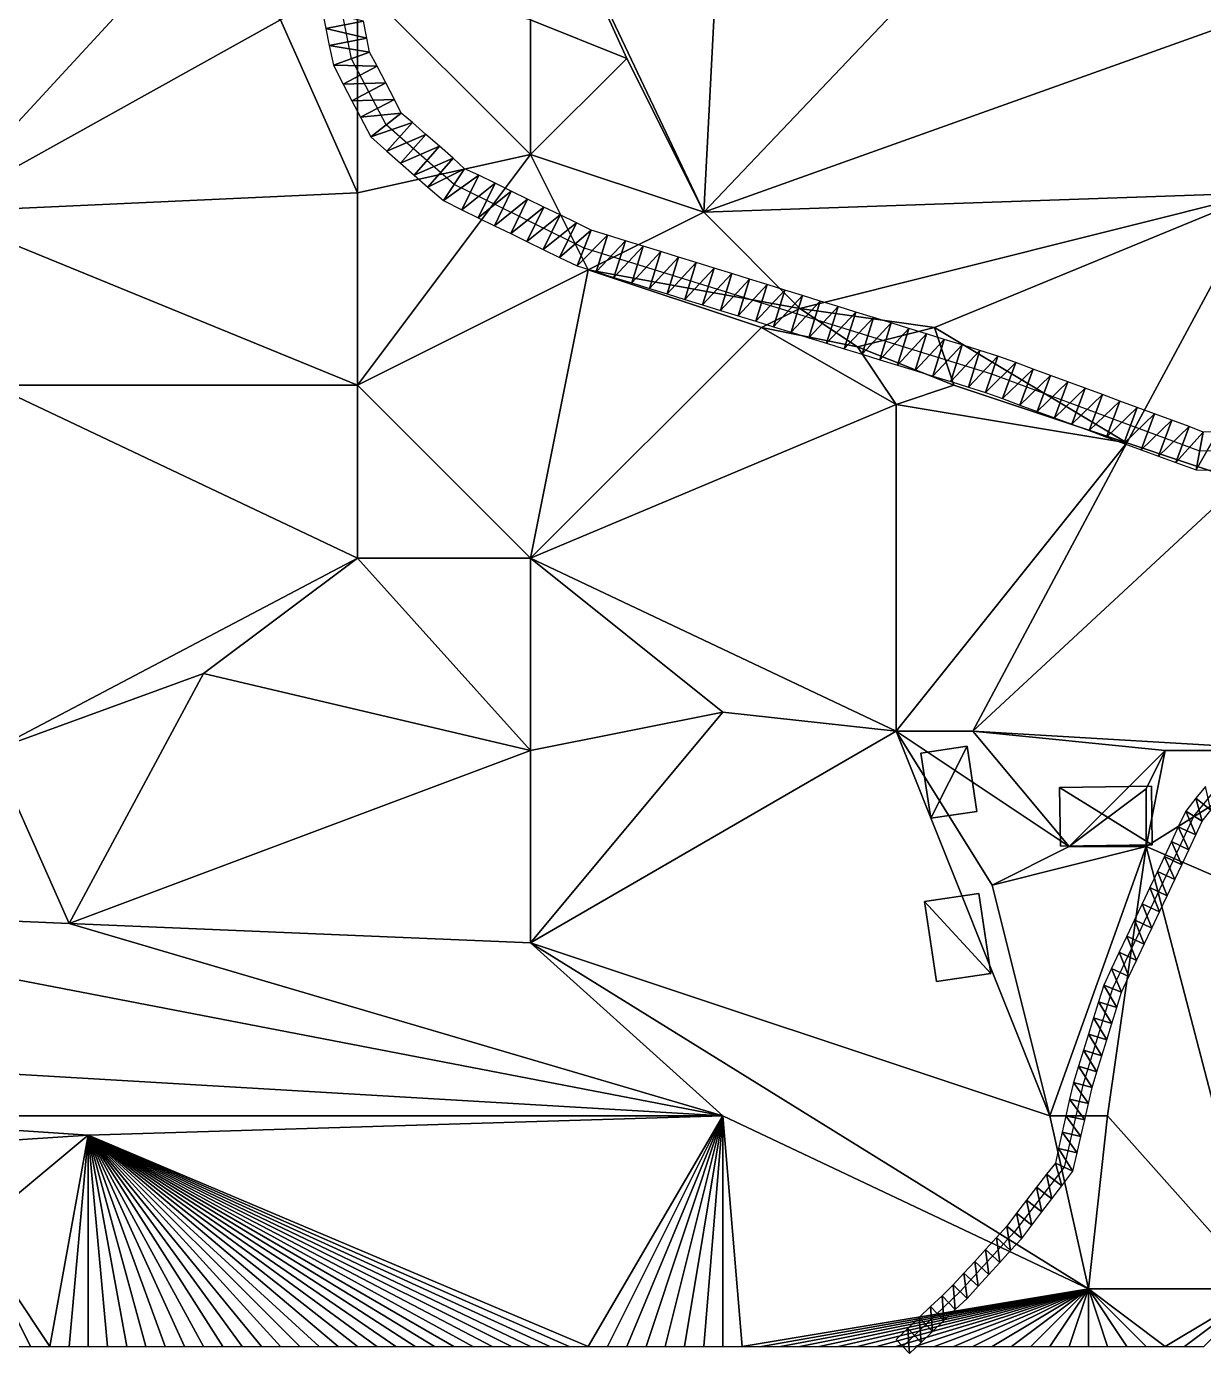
# Model space of a CAD drawing. Header units: metres. Extents: x -1103 to 901, y -902 to 905.
# Drawn here: x 443.6 to 566, y -900.7 to -762.7 of the extents above; entities that cross this region are included whole.
import ezdxf

# ---------------------------------------------------------------- set-up
doc = ezdxf.new("R2010")
doc.units = ezdxf.units.M
for name, color, linetype in [('OSM_BUILDING_FOOTPRINTS', 7, 'CONTINUOUS'), ('OSM_BUILDING_ROOFS', 1, 'CONTINUOUS'), ('OSM_BUILDING_WALLS', 8, 'CONTINUOUS'), ('OSM_PATH_AXES', 30, 'CONTINUOUS'), ('OSM_PATH_SURFACE', 30, 'CONTINUOUS'), ('OSM_ROAD_AXES', 2, 'CONTINUOUS'), ('OSM_ROAD_SURFACE', 9, 'CONTINUOUS'), ('OSM_TERRAIN', 3, 'CONTINUOUS'), ('OSM_WATER_SURFACE', 5, 'CONTINUOUS')]:
    doc.layers.add(name, color=color, linetype=linetype)

msp = doc.modelspace()

# ---------------------------------------------------------------- linework, layer by layer
at = {"layer": 'OSM_BUILDING_FOOTPRINTS'}
for points in [[(536.59, -838.26, 11.79), (541.38, -837.54, 11.79), (542.41, -844.34, 11.79), (537.61, -845.05, 11.79), (536.59, -838.26, 11.79)], [(560.55, -841.69, 11.19), (560.65, -847.81, 11.19), (551.11, -847.96, 11.19), (551.01, -841.85, 11.19), (560.55, -841.69, 11.19)], [(538.21, -862.03, 12.04), (536.96, -853.72, 12.04), (542.61, -852.88, 12.04), (543.87, -861.18, 12.04), (538.21, -862.03, 12.04)]]:
    msp.add_polyline3d(points, close=True, dxfattribs=at)
at = {"layer": 'OSM_BUILDING_ROOFS'}
for points in [[(541.38, -837.54, 21.79), (536.59, -838.26, 21.79), (537.61, -845.05, 21.79)], [(541.38, -837.54, 21.79), (537.61, -845.05, 21.79), (542.41, -844.34, 21.79)], [(560.65, -847.81, 21.19), (560.55, -841.69, 21.19), (551.01, -841.85, 21.19)], [(560.65, -847.81, 21.19), (551.01, -841.85, 21.19), (551.11, -847.96, 21.19)], [(536.96, -853.72, 22.04), (543.87, -861.18, 22.04), (542.61, -852.88, 22.04)], [(536.96, -853.72, 22.04), (538.21, -862.03, 22.04), (543.87, -861.18, 22.04)]]:
    msp.add_3dface(points, dxfattribs=at)
at = {"layer": 'OSM_BUILDING_WALLS'}
for points in [[(541.38, -837.54, 11.79), (536.59, -838.26, 11.79), (536.59, -838.26, 21.79)], [(541.38, -837.54, 11.79), (536.59, -838.26, 21.79), (541.38, -837.54, 21.79)], [(542.41, -844.34, 11.79), (541.38, -837.54, 11.79), (541.38, -837.54, 21.79)], [(542.41, -844.34, 11.79), (541.38, -837.54, 21.79), (542.41, -844.34, 21.79)], [(536.59, -838.26, 11.79), (537.61, -845.05, 11.79), (537.61, -845.05, 21.79)], [(536.59, -838.26, 11.79), (537.61, -845.05, 21.79), (536.59, -838.26, 21.79)], [(560.55, -841.69, 11.19), (551.01, -841.85, 11.19), (551.01, -841.85, 21.19)], [(560.55, -841.69, 11.19), (551.01, -841.85, 21.19), (560.55, -841.69, 21.19)], [(551.01, -841.85, 11.19), (551.11, -847.96, 11.19), (551.11, -847.96, 21.19)], [(551.01, -841.85, 11.19), (551.11, -847.96, 21.19), (551.01, -841.85, 21.19)], [(560.65, -847.81, 11.19), (560.55, -841.69, 11.19), (560.55, -841.69, 21.19)], [(560.65, -847.81, 11.19), (560.55, -841.69, 21.19), (560.65, -847.81, 21.19)], [(537.61, -845.05, 11.79), (542.41, -844.34, 11.79), (542.41, -844.34, 21.79)], [(537.61, -845.05, 11.79), (542.41, -844.34, 21.79), (537.61, -845.05, 21.79)], [(551.11, -847.96, 11.19), (560.65, -847.81, 11.19), (560.65, -847.81, 21.19)], [(551.11, -847.96, 11.19), (560.65, -847.81, 21.19), (551.11, -847.96, 21.19)], [(542.61, -852.88, 12.04), (536.96, -853.72, 12.04), (536.96, -853.72, 22.04)], [(542.61, -852.88, 12.04), (536.96, -853.72, 22.04), (542.61, -852.88, 22.04)], [(543.87, -861.18, 12.04), (542.61, -852.88, 12.04), (542.61, -852.88, 22.04)], [(543.87, -861.18, 12.04), (542.61, -852.88, 22.04), (543.87, -861.18, 22.04)], [(536.96, -853.72, 12.04), (538.21, -862.03, 12.04), (538.21, -862.03, 22.04)], [(536.96, -853.72, 12.04), (538.21, -862.03, 22.04), (536.96, -853.72, 22.04)], [(538.21, -862.03, 12.04), (543.87, -861.18, 12.04), (543.87, -861.18, 22.04)], [(538.21, -862.03, 12.04), (543.87, -861.18, 22.04), (538.21, -862.03, 22.04)]]:
    msp.add_3dface(points, dxfattribs=at)
at = {"layer": 'OSM_PATH_AXES'}
msp.add_polyline3d([(632.51, -798.64, 10.89), (610.63, -823.02, 10.73), (599.37, -829.94, 10.81), (579.5, -834.95, 11.7), (572.68, -837.89, 12.07), (567.94, -841.13, 12.47), (564.98, -844.81, 12.81), (562.08, -851, 13.27), (556.52, -862.77, 14.09), (553.42, -872.8, 14.66), (551.48, -881.33, 14.88), (546.3, -888.11, 14.58), (540.66, -894.29, 14.27), (534.71, -900, 13.77)], dxfattribs=at)
at = {"layer": 'OSM_PATH_SURFACE'}
for points in [[(566.18, -841.73, 12.67), (565.19, -842.96, 12.78), (566.75, -844.21, 12.77)], [(565.19, -842.96, 12.78), (564.13, -844.29, 12.91), (565.83, -845.34, 12.88)], [(565.19, -842.96, 12.78), (565.83, -845.34, 12.88), (566.75, -844.21, 12.77)], [(564.13, -844.29, 12.91), (563.35, -845.93, 13.04), (565.16, -846.78, 12.98)], [(564.13, -844.29, 12.91), (565.16, -846.78, 12.98), (565.83, -845.34, 12.88)], [(563.35, -845.93, 13.04), (562.63, -847.48, 13.15), (564.44, -848.33, 13.1)], [(563.35, -845.93, 13.04), (564.44, -848.33, 13.1), (565.16, -846.78, 12.98)], [(562.63, -847.48, 13.15), (561.9, -849.03, 13.27), (563.71, -849.88, 13.21)], [(562.63, -847.48, 13.15), (563.71, -849.88, 13.21), (564.44, -848.33, 13.1)], [(561.9, -849.03, 13.27), (561.18, -850.58, 13.38), (562.99, -851.43, 13.32)], [(561.9, -849.03, 13.27), (562.99, -851.43, 13.32), (563.71, -849.88, 13.21)], [(561.18, -850.58, 13.38), (560.38, -852.26, 13.5), (562.19, -853.11, 13.44)], [(561.18, -850.58, 13.38), (562.19, -853.11, 13.44), (562.99, -851.43, 13.32)], [(560.38, -852.26, 13.5), (559.59, -853.94, 13.63), (561.4, -854.79, 13.57)], [(560.38, -852.26, 13.5), (561.4, -854.79, 13.57), (562.19, -853.11, 13.44)], [(559.59, -853.94, 13.63), (558.8, -855.62, 13.75), (560.61, -856.47, 13.7)], [(559.59, -853.94, 13.63), (560.61, -856.47, 13.7), (561.4, -854.79, 13.57)], [(558.8, -855.62, 13.75), (558, -857.3, 13.85), (559.81, -858.15, 13.82)], [(558.8, -855.62, 13.75), (559.81, -858.15, 13.82), (560.61, -856.47, 13.7)], [(558, -857.3, 13.85), (557.21, -858.98, 13.95), (559.02, -859.84, 13.95)], [(558, -857.3, 13.85), (559.02, -859.84, 13.95), (559.81, -858.15, 13.82)], [(557.21, -858.98, 13.95), (556.41, -860.66, 14.04), (558.22, -861.52, 14.08)], [(557.21, -858.98, 13.95), (558.22, -861.52, 14.08), (559.02, -859.84, 13.95)], [(556.41, -860.66, 14.04), (555.59, -862.41, 14.15), (557.46, -863.13, 14.18)], [(556.41, -860.66, 14.04), (557.46, -863.13, 14.18), (558.22, -861.52, 14.08)], [(555.59, -862.41, 14.15), (555.05, -864.15, 14.25), (556.96, -864.74, 14.28)], [(555.59, -862.41, 14.15), (556.96, -864.74, 14.28), (557.46, -863.13, 14.18)], [(555.05, -864.15, 14.25), (554.53, -865.82, 14.34), (556.44, -866.41, 14.37)], [(555.05, -864.15, 14.25), (556.44, -866.41, 14.37), (556.96, -864.74, 14.28)], [(554.53, -865.82, 14.34), (554.01, -867.49, 14.44), (555.93, -868.08, 14.47)], [(554.53, -865.82, 14.34), (555.93, -868.08, 14.47), (556.44, -866.41, 14.37)], [(554.01, -867.49, 14.44), (553.5, -869.16, 14.54), (555.41, -869.75, 14.56)], [(554.01, -867.49, 14.44), (555.41, -869.75, 14.56), (555.93, -868.08, 14.47)], [(553.5, -869.16, 14.54), (552.98, -870.83, 14.63), (554.89, -871.42, 14.66)], [(553.5, -869.16, 14.54), (554.89, -871.42, 14.66), (555.41, -869.75, 14.56)], [(552.98, -870.83, 14.63), (552.45, -872.54, 14.73), (554.38, -873.06, 14.76)], [(552.98, -870.83, 14.63), (554.38, -873.06, 14.76), (554.89, -871.42, 14.66)], [(552.45, -872.54, 14.73), (552.05, -874.28, 14.83), (554.01, -874.73, 14.85)], [(552.45, -872.54, 14.73), (554.01, -874.73, 14.85), (554.38, -873.06, 14.76)], [(552.05, -874.28, 14.83), (551.67, -875.99, 14.93), (553.62, -876.43, 14.93)], [(552.05, -874.28, 14.83), (553.62, -876.43, 14.93), (554.01, -874.73, 14.85)], [(551.67, -875.99, 14.93), (551.28, -877.7, 14.94), (553.23, -878.14, 14.94)], [(551.67, -875.99, 14.93), (553.23, -878.14, 14.94), (553.62, -876.43, 14.93)], [(551.28, -877.7, 14.94), (550.89, -879.4, 14.95), (552.85, -879.84, 14.95)], [(551.28, -877.7, 14.94), (552.85, -879.84, 14.95), (553.23, -878.14, 14.94)], [(550.89, -879.4, 14.95), (550.58, -880.91, 14.93), (552.39, -881.75, 14.96)], [(550.89, -879.4, 14.95), (552.39, -881.75, 14.96), (552.85, -879.84, 14.95)], [(550.58, -880.91, 14.93), (549.65, -882.08, 14.88), (551.24, -883.29, 14.95)], [(550.58, -880.91, 14.93), (551.24, -883.29, 14.95), (552.39, -881.75, 14.96)], [(548.62, -883.43, 14.81), (547.58, -884.79, 14.75), (549.17, -886, 14.82)], [(549.65, -882.08, 14.88), (548.62, -883.43, 14.81), (550.2, -884.65, 14.89)], [(548.62, -883.43, 14.81), (549.17, -886, 14.82), (550.2, -884.65, 14.89)], [(549.65, -882.08, 14.88), (550.2, -884.65, 14.89), (551.24, -883.29, 14.95)], [(547.58, -884.79, 14.75), (546.54, -886.14, 14.69), (548.13, -887.36, 14.76)], [(547.58, -884.79, 14.75), (548.13, -887.36, 14.76), (549.17, -886, 14.82)], [(546.54, -886.14, 14.69), (545.53, -887.47, 14.63), (547.07, -888.75, 14.7)], [(546.54, -886.14, 14.69), (547.07, -888.75, 14.7), (548.13, -887.36, 14.76)], [(545.53, -887.47, 14.63), (544.43, -888.67, 14.56), (545.91, -890.02, 14.62)], [(545.53, -887.47, 14.63), (545.91, -890.02, 14.62), (547.07, -888.75, 14.7)], [(544.43, -888.67, 14.56), (543.3, -889.9, 14.49), (544.78, -891.25, 14.56)], [(544.43, -888.67, 14.56), (544.78, -891.25, 14.56), (545.91, -890.02, 14.62)], [(543.3, -889.9, 14.49), (542.18, -891.14, 14.43), (543.65, -892.49, 14.5)], [(543.3, -889.9, 14.49), (543.65, -892.49, 14.5), (544.78, -891.25, 14.56)], [(542.18, -891.14, 14.43), (541.05, -892.38, 14.37), (542.53, -893.73, 14.44)], [(542.18, -891.14, 14.43), (542.53, -893.73, 14.44), (543.65, -892.49, 14.5)], [(541.05, -892.38, 14.37), (539.95, -893.59, 14.31), (541.38, -894.99, 14.38)], [(541.05, -892.38, 14.37), (541.38, -894.99, 14.38), (542.53, -893.73, 14.44)], [(539.95, -893.59, 14.31), (538.78, -894.71, 14.25), (540.16, -896.15, 14.32)], [(539.95, -893.59, 14.31), (540.16, -896.15, 14.32), (541.38, -894.99, 14.38)], [(537.59, -895.85, 14.19), (536.4, -896.99, 14.12), (537.78, -898.44, 14.07)], [(538.78, -894.71, 14.25), (537.59, -895.85, 14.19), (538.98, -897.29, 14.17)], [(537.59, -895.85, 14.19), (537.78, -898.44, 14.07), (538.98, -897.29, 14.17)], [(538.78, -894.71, 14.25), (538.98, -897.29, 14.17), (540.16, -896.15, 14.32)], [(536.4, -896.99, 14.12), (535.21, -898.14, 13.96), (536.6, -899.58, 13.95)], [(536.4, -896.99, 14.12), (536.6, -899.58, 13.95), (537.78, -898.44, 14.07)], [(535.21, -898.14, 13.96), (534.02, -899.28, 13.85), (535.41, -900.72, 13.99)], [(535.21, -898.14, 13.96), (535.41, -900.72, 13.99), (536.6, -899.58, 13.95)]]:
    msp.add_3dface(points, dxfattribs=at)
at = {"layer": 'OSM_ROAD_AXES'}
msp.add_polyline3d([(728.44, -833.5, 12.44), (679.72, -814.78, 10.95), (632.51, -798.64, 10.89), (627.64, -797.58, 11.12), (618.84, -795.11, 11.6), (609.7, -795.2, 11.84), (600.95, -797.86, 11.87), (582.49, -806.82, 11.93), (565.58, -806.85, 12.09), (543.96, -798.85, 11.9), (501.58, -785.73, 8.62), (488.04, -779.13, 8.05), (480.97, -772.91, 8.27), (477.37, -766.03, 8.59), (474.92, -753.72, 8.82), (473.99, -738.07, 8.44), (473.37, -731.42, 8.89), (471.59, -726.41, 9.36), (466.38, -722.63, 10.07), (457.81, -719.05, 11.09), (444.91, -717.43, 11.87), (424.71, -716.44, 11.98)], dxfattribs=at)
at = {"layer": 'OSM_ROAD_SURFACE'}
for points in [[(478.63, -762.12, 8.73), (474.36, -761.14, 9.03), (474.71, -762.9, 8.94)], [(478.98, -763.88, 8.66), (478.63, -762.12, 8.73), (474.71, -762.9, 8.94)], [(478.98, -763.88, 8.66), (474.71, -762.9, 8.94), (475.06, -764.66, 8.85)], [(479.25, -765.35, 8.61), (478.98, -763.88, 8.66), (475.06, -764.66, 8.85)], [(479.25, -765.35, 8.61), (475.06, -764.66, 8.85), (475.49, -766.7, 8.75)], [(480.04, -766.82, 8.55), (479.25, -765.35, 8.61), (475.49, -766.7, 8.75)], [(480.04, -766.82, 8.55), (475.49, -766.7, 8.75), (476.5, -768.67, 8.6)], [(480.94, -768.54, 8.48), (480.04, -766.82, 8.55), (476.5, -768.67, 8.6)], [(480.94, -768.54, 8.48), (476.5, -768.67, 8.6), (477.4, -770.4, 8.48)], [(481.85, -770.27, 8.41), (480.94, -768.54, 8.48), (477.4, -770.4, 8.48)], [(481.85, -770.27, 8.41), (477.4, -770.4, 8.48), (478.3, -772.12, 8.37)], [(482.55, -771.68, 8.36), (481.85, -770.27, 8.41), (478.3, -772.12, 8.37)], [(482.55, -771.68, 8.36), (478.3, -772.12, 8.37), (479.4, -774.15, 8.29)], [(483.71, -772.66, 8.31), (482.55, -771.68, 8.36), (479.4, -774.15, 8.29)], [(483.71, -772.66, 8.31), (479.4, -774.15, 8.29), (481.06, -775.66, 8.22)], [(485.12, -773.9, 8.26), (483.71, -772.66, 8.31), (481.06, -775.66, 8.22)], [(485.12, -773.9, 8.26), (481.06, -775.66, 8.22), (482.48, -776.9, 8.17)], [(486.53, -775.14, 8.2), (485.12, -773.9, 8.26), (482.48, -776.9, 8.17)], [(486.53, -775.14, 8.2), (482.48, -776.9, 8.17), (483.89, -778.15, 8.11)], [(487.94, -776.39, 8.14), (486.53, -775.14, 8.2), (483.89, -778.15, 8.11)], [(487.94, -776.39, 8.14), (483.89, -778.15, 8.11), (485.3, -779.39, 8.1)], [(489.14, -777.47, 8.1), (487.94, -776.39, 8.14), (485.3, -779.39, 8.1)], [(489.14, -777.47, 8.1), (485.3, -779.39, 8.1), (486.93, -780.79, 8.11)], [(490.61, -778.16, 8.1), (489.14, -777.47, 8.1), (486.93, -780.79, 8.11)], [(490.61, -778.16, 8.1), (486.93, -780.79, 8.11), (488.85, -781.75, 8.12)], [(492.3, -778.98, 8.11), (490.61, -778.16, 8.1), (488.85, -781.75, 8.12)], [(492.3, -778.98, 8.11), (488.85, -781.75, 8.12), (490.55, -782.58, 8.13)], [(493.99, -779.81, 8.15), (492.3, -778.98, 8.11), (490.55, -782.58, 8.13)], [(493.99, -779.81, 8.15), (490.55, -782.58, 8.13), (492.24, -783.4, 8.2)], [(495.68, -780.63, 8.25), (493.99, -779.81, 8.15), (492.24, -783.4, 8.2)], [(495.68, -780.63, 8.25), (492.24, -783.4, 8.2), (493.93, -784.23, 8.3)], [(497.38, -781.46, 8.35), (495.68, -780.63, 8.25), (493.93, -784.23, 8.3)], [(497.38, -781.46, 8.35), (493.93, -784.23, 8.3), (495.62, -785.05, 8.4)], [(499.07, -782.28, 8.44), (497.38, -781.46, 8.35), (495.62, -785.05, 8.4)], [(499.07, -782.28, 8.44), (495.62, -785.05, 8.4), (497.32, -785.88, 8.5)], [(500.76, -783.11, 8.55), (499.07, -782.28, 8.44), (497.32, -785.88, 8.5)], [(500.76, -783.11, 8.55), (497.32, -785.88, 8.5), (499.01, -786.71, 8.6)], [(502.31, -783.87, 8.65), (500.76, -783.11, 8.55), (499.01, -786.71, 8.6)], [(502.31, -783.87, 8.65), (499.01, -786.71, 8.6), (500.84, -787.59, 8.7)], [(504.01, -784.39, 8.75), (502.31, -783.87, 8.65), (500.84, -787.59, 8.7)], [(504.01, -784.39, 8.75), (500.84, -787.59, 8.7), (502.83, -788.21, 8.84)], [(505.85, -784.96, 8.86), (504.01, -784.39, 8.75), (502.83, -788.21, 8.84)], [(505.85, -784.96, 8.86), (502.83, -788.21, 8.84), (504.67, -788.78, 8.99)], [(507.7, -785.53, 8.98), (505.85, -784.96, 8.86), (504.67, -788.78, 8.99)], [(507.7, -785.53, 8.98), (504.67, -788.78, 8.99), (506.51, -789.35, 9.15)], [(509.54, -786.1, 9.17), (507.7, -785.53, 8.98), (506.51, -789.35, 9.15)], [(509.54, -786.1, 9.17), (506.51, -789.35, 9.15), (508.36, -789.92, 9.3)], [(511.38, -786.67, 9.36), (509.54, -786.1, 9.17), (508.36, -789.92, 9.3)], [(511.38, -786.67, 9.36), (508.36, -789.92, 9.3), (510.2, -790.5, 9.46)], [(513.22, -787.24, 9.55), (511.38, -786.67, 9.36), (510.2, -790.5, 9.46)], [(513.22, -787.24, 9.55), (510.2, -790.5, 9.46), (512.04, -791.07, 9.61)], [(515.07, -787.81, 9.74), (513.22, -787.24, 9.55), (512.04, -791.07, 9.61)], [(515.07, -787.81, 9.74), (512.04, -791.07, 9.61), (513.88, -791.63, 9.77)], [(516.91, -788.38, 9.93), (515.07, -787.81, 9.74), (513.88, -791.63, 9.77)], [(516.91, -788.38, 9.93), (513.88, -791.63, 9.77), (515.73, -792.21, 9.92)], [(518.75, -788.96, 10.11), (516.91, -788.38, 9.93), (515.73, -792.21, 9.92)], [(518.75, -788.96, 10.11), (515.73, -792.21, 9.92), (517.57, -792.78, 10.08)], [(520.59, -789.52, 10.3), (518.75, -788.96, 10.11), (517.57, -792.78, 10.08)], [(520.59, -789.52, 10.3), (517.57, -792.78, 10.08), (519.41, -793.35, 10.23)], [(522.44, -790.1, 10.48), (520.59, -789.52, 10.3), (519.41, -793.35, 10.23)], [(522.44, -790.1, 10.48), (519.41, -793.35, 10.23), (521.25, -793.92, 10.4)], [(524.28, -790.67, 10.64), (522.44, -790.1, 10.48), (521.25, -793.92, 10.4)], [(524.28, -790.67, 10.64), (521.25, -793.92, 10.4), (523.1, -794.49, 10.6)], [(526.12, -791.24, 10.8), (524.28, -790.67, 10.64), (523.1, -794.49, 10.6)], [(526.12, -791.24, 10.8), (523.1, -794.49, 10.6), (524.94, -795.06, 10.81)], [(527.97, -791.81, 10.96), (526.12, -791.24, 10.8), (524.94, -795.06, 10.81)], [(527.97, -791.81, 10.96), (524.94, -795.06, 10.81), (526.78, -795.63, 11.03)], [(529.81, -792.38, 11.13), (527.97, -791.81, 10.96), (526.78, -795.63, 11.03)], [(529.81, -792.38, 11.13), (526.78, -795.63, 11.03), (528.62, -796.2, 11.25)], [(531.65, -792.95, 11.29), (529.81, -792.38, 11.13), (528.62, -796.2, 11.25)], [(531.65, -792.95, 11.29), (528.62, -796.2, 11.25), (530.47, -796.77, 11.47)], [(533.49, -793.52, 11.45), (531.65, -792.95, 11.29), (530.47, -796.77, 11.47)], [(533.49, -793.52, 11.45), (530.47, -796.77, 11.47), (532.31, -797.34, 11.56)], [(535.34, -794.09, 11.6), (533.49, -793.52, 11.45), (532.31, -797.34, 11.56)], [(535.34, -794.09, 11.6), (532.31, -797.34, 11.56), (534.15, -797.91, 11.65)], [(537.18, -794.66, 11.72), (535.34, -794.09, 11.6), (534.15, -797.91, 11.65)], [(537.18, -794.66, 11.72), (534.15, -797.91, 11.65), (536, -798.48, 11.74)], [(539.02, -795.23, 11.8), (537.18, -794.66, 11.72), (536, -798.48, 11.74)], [(539.02, -795.23, 11.8), (536, -798.48, 11.74), (537.84, -799.05, 11.84)], [(540.86, -795.8, 11.83), (539.02, -795.23, 11.8), (537.84, -799.05, 11.84)], [(540.86, -795.8, 11.83), (537.84, -799.05, 11.84), (539.68, -799.62, 11.95)], [(542.71, -796.37, 11.86), (540.86, -795.8, 11.83), (539.68, -799.62, 11.95)], [(542.71, -796.37, 11.86), (539.68, -799.62, 11.95), (541.52, -800.19, 11.98)], [(544.6, -796.96, 11.9), (542.71, -796.37, 11.86), (541.52, -800.19, 11.98)], [(544.6, -796.96, 11.9), (541.52, -800.19, 11.98), (543.31, -800.74, 12.01)], [(546.45, -797.64, 11.94), (544.6, -796.96, 11.9), (543.31, -800.74, 12.01)], [(546.45, -797.64, 11.94), (543.31, -800.74, 12.01), (545.06, -801.39, 12.04)], [(548.25, -798.31, 11.97), (546.45, -797.64, 11.94), (545.06, -801.39, 12.04)], [(548.25, -798.31, 11.97), (545.06, -801.39, 12.04), (546.87, -802.06, 12.07)], [(550.05, -798.97, 12.01), (548.25, -798.31, 11.97), (546.87, -802.06, 12.07)], [(550.05, -798.97, 12.01), (546.87, -802.06, 12.07), (548.67, -802.72, 12.1)], [(551.86, -799.64, 12.05), (550.05, -798.97, 12.01), (548.67, -802.72, 12.1)], [(551.86, -799.64, 12.05), (548.67, -802.72, 12.1), (550.47, -803.39, 12.13)], [(553.66, -800.3, 12.09), (551.86, -799.64, 12.05), (550.47, -803.39, 12.13)], [(553.66, -800.3, 12.09), (550.47, -803.39, 12.13), (552.27, -804.06, 12.16)], [(555.46, -800.97, 12.12), (553.66, -800.3, 12.09), (552.27, -804.06, 12.16)], [(555.46, -800.97, 12.12), (552.27, -804.06, 12.16), (554.07, -804.72, 12.19)], [(557.26, -801.64, 12.16), (555.46, -800.97, 12.12), (554.07, -804.72, 12.19)], [(557.26, -801.64, 12.16), (554.07, -804.72, 12.19), (555.88, -805.39, 12.22)], [(559.06, -802.3, 12.19), (557.26, -801.64, 12.16), (555.88, -805.39, 12.22)], [(559.06, -802.3, 12.19), (555.88, -805.39, 12.22), (557.68, -806.06, 12.25)], [(560.87, -802.97, 12.2), (559.06, -802.3, 12.19), (557.68, -806.06, 12.25)], [(560.87, -802.97, 12.2), (557.68, -806.06, 12.25), (559.48, -806.72, 12.23)], [(562.67, -803.64, 12.17), (560.87, -802.97, 12.2), (559.48, -806.72, 12.23)], [(562.67, -803.64, 12.17), (559.48, -806.72, 12.23), (561.28, -807.39, 12.21)], [(564.47, -804.3, 12.15), (562.67, -803.64, 12.17), (561.28, -807.39, 12.21)], [(564.47, -804.3, 12.15), (561.28, -807.39, 12.21), (563.08, -808.05, 12.19)], [(565.93, -804.88, 12.13), (564.47, -804.3, 12.15), (563.08, -808.05, 12.19)], [(565.93, -804.88, 12.13), (563.08, -808.05, 12.19), (565.22, -808.81, 12.17)], [(567.45, -804.84, 12.11), (565.93, -804.88, 12.13), (565.22, -808.81, 12.17)], [(567.45, -804.84, 12.11), (565.22, -808.81, 12.17), (567.46, -808.84, 12.12)]]:
    msp.add_3dface(points, dxfattribs=at)
at = {"layer": 'OSM_TERRAIN'}
for points in [[(514, -782, 9.11), (570, -762, 10.99), (552, -742, 9.07)], [(516, -744, 7.2), (514, -782, 9.11), (552, -742, 9.07)], [(506, -766, 8.15), (514, -782, 9.11), (496, -744, 7.14)], [(514, -782, 9.11), (516, -744, 7.2), (496, -744, 7.14)], [(496, -762, 8.02), (506, -766, 8.15), (496, -744, 7.14)], [(442, -746, 11.42), (434, -782, 10), (458, -756, 9.96)], [(458, -756, 9.96), (434, -782, 10), (470, -762, 9.26)], [(478, -780, 8.04), (478, -758, 8.83), (470, -762, 9.26)], [(478, -780, 8.04), (496, -776, 8.05), (478, -758, 8.83)], [(478, -758, 8.83), (496, -776, 8.05), (496, -762, 8.02)], [(434, -782, 10), (478, -780, 8.04), (470, -762, 9.26)], [(496, -762, 8.02), (496, -776, 8.05), (506, -766, 8.15)], [(572, -780, 11.94), (570, -762, 10.99), (514, -782, 9.11)], [(514, -782, 9.11), (506, -766, 8.15), (496, -776, 8.05)], [(478, -800, 8.15), (502, -788, 8.71), (496, -776, 8.05)], [(478, -800, 8.15), (496, -776, 8.05), (478, -780, 8.04)], [(502, -788, 8.71), (514, -782, 9.11), (496, -776, 8.05)], [(478, -800, 8.15), (478, -780, 8.04), (434, -782, 10)], [(514, -782, 9.11), (524, -792, 10.72), (572, -780, 11.94)], [(538, -794, 11.71), (572, -780, 11.94), (524, -792, 10.72)], [(538, -794, 11.71), (558, -806, 12.19), (572, -780, 11.94)], [(558, -806, 12.19), (570, -810, 12.04), (572, -780, 11.94)], [(440, -800, 9.99), (478, -800, 8.15), (434, -782, 10)], [(502, -788, 8.71), (524, -792, 10.72), (514, -782, 9.11)], [(496, -818, 9.22), (502, -788, 8.71), (478, -800, 8.15)], [(496, -818, 9.22), (520, -794, 10.2), (502, -788, 8.71)], [(520, -794, 10.2), (524, -792, 10.72), (502, -788, 8.71)], [(520, -794, 10.2), (530, -796, 11.31), (524, -792, 10.72)], [(530, -796, 11.31), (538, -794, 11.71), (524, -792, 10.72)], [(496, -818, 9.22), (534, -802, 12.14), (520, -794, 10.2)], [(534, -802, 12.14), (530, -796, 11.31), (520, -794, 10.2)], [(540, -800, 11.92), (538, -794, 11.71), (530, -796, 11.31)], [(558, -806, 12.19), (538, -794, 11.71), (540, -800, 11.92)], [(534, -802, 12.14), (540, -800, 11.92), (530, -796, 11.31)], [(440, -838, 11.92), (478, -818, 9.1), (440, -800, 9.99)], [(478, -818, 9.1), (478, -800, 8.15), (440, -800, 9.99)], [(478, -800, 8.15), (478, -818, 9.1), (496, -818, 9.22)], [(534, -802, 12.14), (558, -806, 12.19), (540, -800, 11.92)], [(496, -818, 9.22), (534, -836, 13.85), (534, -802, 12.14)], [(534, -836, 13.85), (558, -806, 12.19), (534, -802, 12.14)], [(534, -836, 13.85), (542, -836, 13.71), (558, -806, 12.19)], [(542, -836, 13.71), (570, -810, 12.04), (558, -806, 12.19)], [(576, -838, 11.9), (570, -810, 12.04), (542, -836, 13.71)], [(440, -838, 11.92), (462, -830, 10.59), (478, -818, 9.1)], [(462, -830, 10.59), (496, -838, 11.15), (478, -818, 9.1)], [(496, -838, 11.15), (496, -818, 9.22), (478, -818, 9.1)], [(496, -838, 11.15), (516, -834, 12.04), (496, -818, 9.22)], [(516, -834, 12.04), (534, -836, 13.85), (496, -818, 9.22)], [(448, -856, 12.05), (462, -830, 10.59), (440, -838, 11.92)], [(448, -856, 12.05), (496, -838, 11.15), (462, -830, 10.59)], [(496, -858, 12.2), (534, -836, 13.85), (516, -834, 12.04)], [(496, -838, 11.15), (496, -858, 12.2), (516, -834, 12.04)], [(496, -858, 12.2), (550, -876, 14.86), (534, -836, 13.85)], [(534, -836, 13.85), (550, -876, 14.86), (544, -852, 14)], [(544, -852, 14), (552, -848, 13.26), (534, -836, 13.85)], [(534, -836, 13.85), (552, -848, 13.26), (542, -836, 13.71)], [(552, -848, 13.26), (562, -838, 12.6), (542, -836, 13.71)], [(562, -838, 12.6), (576, -838, 11.9), (542, -836, 13.71)], [(402, -854, 12), (448, -856, 12.05), (440, -838, 11.92)], [(448, -856, 12.05), (496, -858, 12.2), (496, -838, 11.15)], [(552, -848, 13.26), (560, -842, 13.26), (562, -838, 12.6)], [(560, -848, 13.23), (562, -838, 12.6), (560, -842, 13.26)], [(560, -848, 13.23), (576, -838, 11.9), (562, -838, 12.6)], [(560, -848, 13.23), (574, -854, 12.8), (576, -838, 11.9)], [(552, -848, 13.26), (560, -848, 13.23), (560, -842, 13.26)], [(550, -876, 14.86), (560, -848, 13.23), (544, -852, 14)], [(544, -852, 14), (560, -848, 13.23), (552, -848, 13.26)], [(556, -876, 14.84), (560, -848, 13.23), (550, -876, 14.86)], [(556, -876, 14.84), (572, -894, 14.8), (560, -848, 13.23)], [(572, -894, 14.8), (574, -854, 12.8), (560, -848, 13.23)], [(414, -870, 12.56), (516, -876, 13.08), (402, -854, 12)], [(402, -854, 12), (516, -876, 13.08), (448, -856, 12.05)], [(516, -876, 13.08), (496, -858, 12.2), (448, -856, 12.05)], [(554, -894, 14.94), (550, -876, 14.86), (496, -858, 12.2)], [(516, -876, 13.08), (554, -894, 14.94), (496, -858, 12.2)], [(420, -876, 12.78), (516, -876, 13.08), (414, -870, 12.56)], [(420, -880, 12.37), (450, -878, 12.92), (420, -876, 12.78)], [(450, -878, 12.92), (516, -876, 13.08), (420, -876, 12.78)], [(450, -878, 12.92), (502, -900, 13), (516, -876, 13.08)], [(504, -900, 13), (516, -876, 13.08), (502, -900, 13)], [(504, -900, 13), (506, -900, 13), (516, -876, 13.08)], [(506, -900, 13), (508, -900, 13), (516, -876, 13.08)], [(508, -900, 13), (510, -900, 13), (516, -876, 13.08)], [(510, -900, 13), (512, -900, 13.01), (516, -876, 13.08)], [(512, -900, 13.01), (514, -900, 13.03), (516, -876, 13.08)], [(514, -900, 13.03), (516, -900, 13.05), (516, -876, 13.08)], [(516, -900, 13.05), (518, -900, 13.12), (516, -876, 13.08)], [(518, -900, 13.12), (554, -894, 14.94), (516, -876, 13.08)], [(554, -894, 14.94), (556, -876, 14.84), (550, -876, 14.86)], [(554, -894, 14.94), (572, -894, 14.8), (556, -876, 14.84)], [(438, -888, 12.25), (450, -878, 12.92), (420, -880, 12.37)], [(446, -900, 12.03), (450, -878, 12.92), (438, -888, 12.25)], [(448, -900, 12.13), (450, -878, 12.92), (446, -900, 12.03)], [(448, -900, 12.13), (450, -900, 12.24), (450, -878, 12.92)], [(452, -900, 12.35), (450, -878, 12.92), (450, -900, 12.24)], [(452, -900, 12.35), (454, -900, 12.45), (450, -878, 12.92)], [(454, -900, 12.45), (456, -900, 12.54), (450, -878, 12.92)], [(456, -900, 12.54), (458, -900, 12.62), (450, -878, 12.92)], [(460, -900, 12.68), (450, -878, 12.92), (458, -900, 12.62)], [(460, -900, 12.68), (462, -900, 12.72), (450, -878, 12.92)], [(462, -900, 12.72), (464, -900, 12.76), (450, -878, 12.92)], [(464, -900, 12.76), (466, -900, 12.79), (450, -878, 12.92)], [(468, -900, 12.83), (470, -900, 12.87), (450, -878, 12.92)], [(468, -900, 12.83), (450, -878, 12.92), (466, -900, 12.79)], [(470, -900, 12.87), (472, -900, 12.91), (450, -878, 12.92)], [(472, -900, 12.91), (474, -900, 12.95), (450, -878, 12.92)], [(474, -900, 12.95), (476, -900, 12.97), (450, -878, 12.92)], [(476, -900, 12.97), (478, -900, 13), (450, -878, 12.92)], [(480, -900, 13), (450, -878, 12.92), (478, -900, 13)], [(480, -900, 13), (482, -900, 13), (450, -878, 12.92)], [(482, -900, 13), (484, -900, 13), (450, -878, 12.92)], [(484, -900, 13), (486, -900, 13), (450, -878, 12.92)], [(486, -900, 13), (488, -900, 13), (450, -878, 12.92)], [(488, -900, 13), (490, -900, 13), (450, -878, 12.92)], [(492, -900, 13), (450, -878, 12.92), (490, -900, 13)], [(492, -900, 13), (494, -900, 13), (450, -878, 12.92)], [(494, -900, 13), (496, -900, 13), (450, -878, 12.92)], [(496, -900, 13), (498, -900, 13), (450, -878, 12.92)], [(498, -900, 13), (500, -900, 13), (450, -878, 12.92)], [(500, -900, 13), (502, -900, 13), (450, -878, 12.92)], [(442, -900, 11.82), (444, -900, 11.92), (438, -888, 12.25)], [(444, -900, 11.92), (446, -900, 12.03), (438, -888, 12.25)], [(518, -900, 13.12), (520, -900, 13.18), (554, -894, 14.94)], [(520, -900, 13.18), (522, -900, 13.25), (554, -894, 14.94)], [(524, -900, 13.31), (554, -894, 14.94), (522, -900, 13.25)], [(524, -900, 13.31), (526, -900, 13.38), (554, -894, 14.94)], [(526, -900, 13.38), (528, -900, 13.45), (554, -894, 14.94)], [(528, -900, 13.45), (530, -900, 13.54), (554, -894, 14.94)], [(530, -900, 13.54), (532, -900, 13.65), (554, -894, 14.94)], [(532, -900, 13.65), (534, -900, 13.74), (554, -894, 14.94)], [(534, -900, 13.74), (536, -900, 13.82), (554, -894, 14.94)], [(536, -900, 13.82), (538, -900, 13.88), (554, -894, 14.94)], [(538, -900, 13.88), (540, -900, 13.97), (554, -894, 14.94)], [(540, -900, 13.97), (542, -900, 14.08), (554, -894, 14.94)], [(542, -900, 14.08), (544, -900, 14.18), (554, -894, 14.94)], [(544, -900, 14.18), (546, -900, 14.29), (554, -894, 14.94)], [(546, -900, 14.29), (548, -900, 14.39), (554, -894, 14.94)], [(548, -900, 14.39), (550, -900, 14.48), (554, -894, 14.94)], [(550, -900, 14.48), (552, -900, 14.56), (554, -894, 14.94)], [(552, -900, 14.56), (554, -900, 14.63), (554, -894, 14.94)], [(554, -900, 14.63), (556, -900, 14.63), (554, -894, 14.94)], [(556, -900, 14.63), (558, -900, 14.63), (554, -894, 14.94)], [(558, -900, 14.63), (560, -900, 14.63), (554, -894, 14.94)], [(560, -900, 14.63), (562, -900, 14.63), (554, -894, 14.94)], [(562, -900, 14.63), (572, -894, 14.8), (554, -894, 14.94)], [(564, -900, 14.63), (572, -894, 14.8), (562, -900, 14.63)], [(564, -900, 14.63), (566, -900, 14.63), (572, -894, 14.8)]]:
    msp.add_3dface(points, dxfattribs=at)
at = {"layer": 'OSM_WATER_SURFACE'}
for points in [[(476.48, -23.24, 1), (-601.5, -736.6, 1), (-581.53, -893.84, 1)], [(476.48, -23.24, 1), (-581.53, -893.84, 1), (-573.74, -900, 1)], [(476.48, -23.24, 1), (-573.74, -900, 1), (232.34, -618.32, 1)]]:
    msp.add_3dface(points, dxfattribs=at)

doc.saveas('drawing.dxf')
